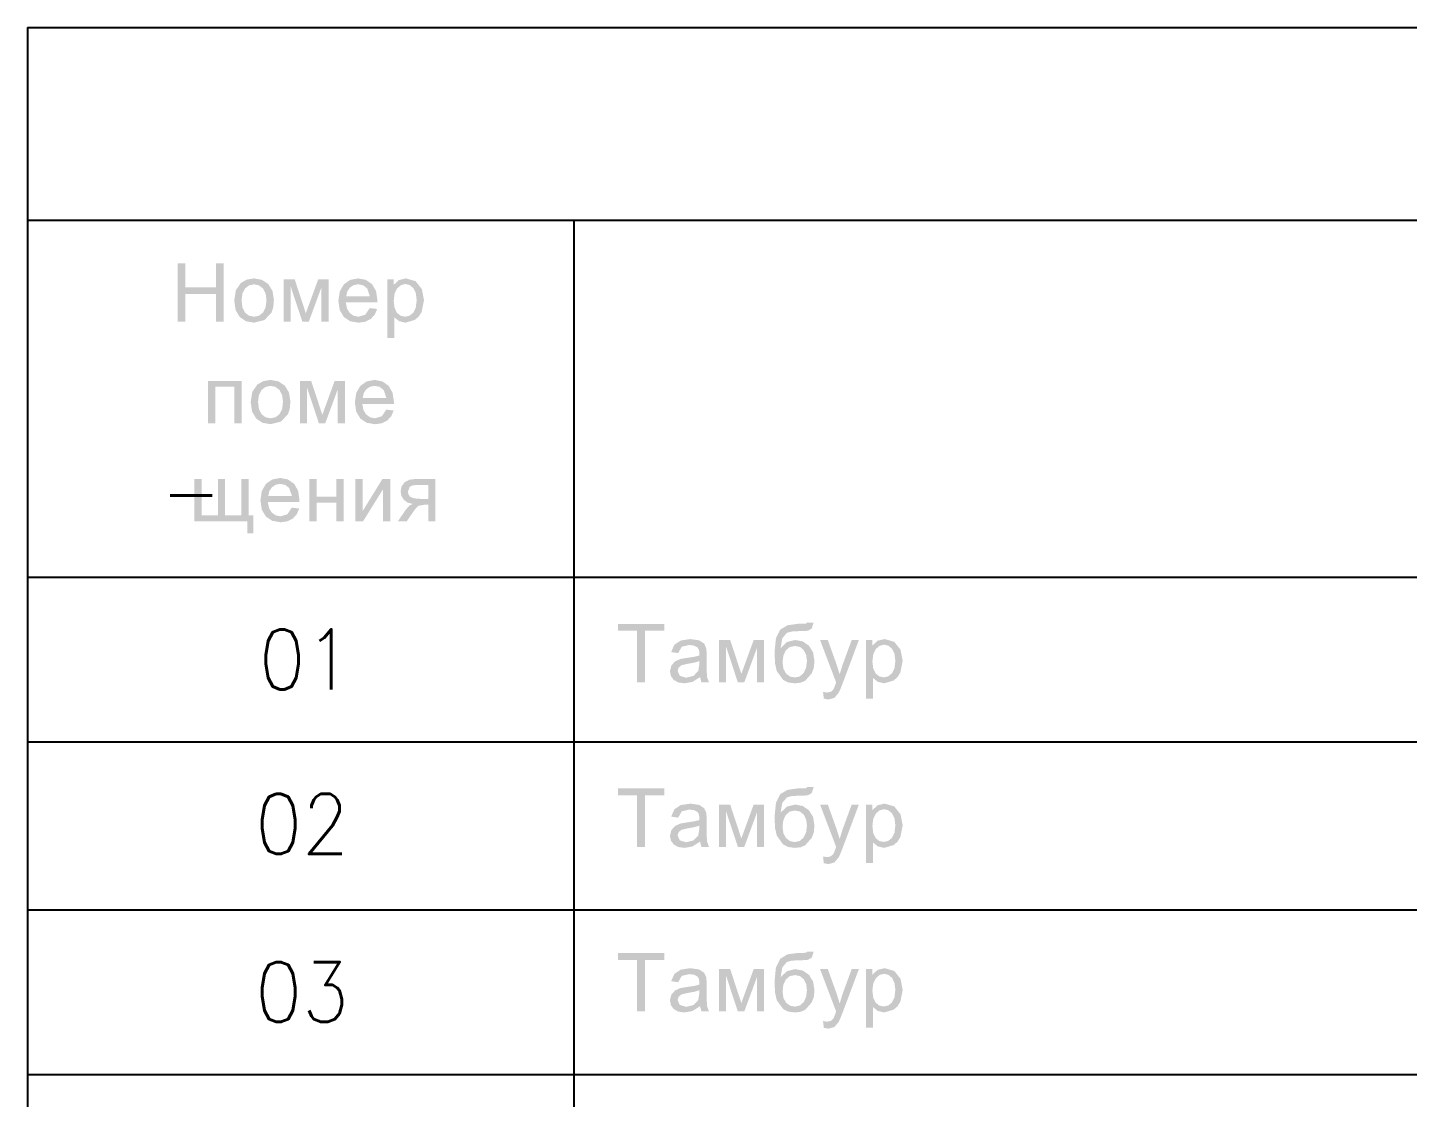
# Model space of a CAD drawing. Header units: millimetres. Extents: x 0 to 420, y 0 to 297.
# Drawn here: x 28.91 to 45.59, y 245.51 to 258.44 of the extents above; entities that cross this region are included whole.
import ezdxf

# ---------------------------------------------------------------- set-up
doc = ezdxf.new("R2010")
doc.units = ezdxf.units.MM
doc.layers.get('0').update_dxf_attribs({"linetype": 'CONTINUOUS'})
doc.styles.get("Standard").update_dxf_attribs({"font": 'STANDARD'})

msp = doc.modelspace()

# ---------------------------------------------------------------- hatches: boundary and pattern name
at = {"true_color": 0x0000fb}
for points in [[(30.72871, 254.888999), (30.72871, 255.596208), (30.821865, 255.596208), (30.821865, 255.305718), (31.189526, 255.305718), (31.189526, 255.596208), (31.283232, 255.596208), (31.283232, 254.888999), (31.189526, 254.888999), (31.189526, 255.222484), (30.821865, 255.222484), (30.821865, 254.888999)], [(32.007359, 255.401078), (32.142407, 255.401078), (32.276903, 254.991525), (32.426282, 255.401078), (32.551408, 255.401078), (32.551408, 254.888999), (32.464316, 254.888999), (32.464316, 255.301308), (32.312732, 254.888999), (32.235011, 254.888999), (32.092246, 255.321152), (32.092246, 254.888999), (32.007359, 254.888999)], [(31.09593, 254.173411), (31.49997, 254.173411), (31.49997, 253.661332), (31.41343, 253.661332), (31.41343, 254.101753), (31.183022, 254.101753), (31.183022, 253.661332), (31.09593, 253.661332)], [(32.206637, 254.173411), (32.341685, 254.173411), (32.476181, 253.763858), (32.625561, 254.173411), (32.750687, 254.173411), (32.750687, 253.661332), (32.663595, 253.661332), (32.663595, 254.073641), (32.51201, 253.661332), (32.434289, 253.661332), (32.291524, 254.093485), (32.291524, 253.661332), (32.206637, 253.661332)], [(30.9288, 252.988078), (31.015892, 252.988078), (31.015892, 252.547657), (31.213778, 252.547657), (31.213778, 252.988078), (31.300319, 252.988078), (31.300319, 252.547657), (31.498757, 252.547657), (31.498757, 252.988078), (31.584746, 252.988078), (31.584746, 252.547657), (31.642624, 252.547657), (31.642624, 252.331029), (31.570415, 252.331029), (31.570415, 252.475999), (30.9288, 252.475999)], [(32.318786, 252.988078), (32.405878, 252.988078), (32.405878, 252.775309), (32.646208, 252.775309), (32.646208, 252.988078), (32.7333, 252.988078), (32.7333, 252.475999), (32.646208, 252.475999), (32.646208, 252.7031), (32.405878, 252.7031), (32.405878, 252.475999), (32.318786, 252.475999)], [(32.875515, 252.988078), (32.962607, 252.988078), (32.962607, 252.597818), (33.202937, 252.988078), (33.296643, 252.988078), (33.296643, 252.475999), (33.210102, 252.475999), (33.210102, 252.864055), (32.969221, 252.475999), (32.875515, 252.475999)], [(36.281983, 250.528666), (36.281983, 251.15209), (36.048819, 251.15209), (36.048819, 251.235875), (36.609405, 251.235875), (36.609405, 251.15209), (36.375139, 251.15209), (36.375139, 250.528666)], [(37.27163, 251.040745), (37.406678, 251.040745), (37.541175, 250.631192), (37.690554, 251.040745), (37.81568, 251.040745), (37.81568, 250.528666), (37.728588, 250.528666), (37.728588, 250.940975), (37.577004, 250.528666), (37.499282, 250.528666), (37.356518, 250.960818), (37.356518, 250.528666), (37.27163, 250.528666)], [(38.538078, 250.331331), (38.528707, 250.41291), (38.578316, 250.405193), (38.624067, 250.415115), (38.65273, 250.441574), (38.663548, 250.464587), (38.67974, 250.506617), (38.687457, 250.527563), (38.492878, 251.040745), (38.586585, 251.040745), (38.692969, 250.744191), (38.729901, 250.62568), (38.76573, 250.742537), (38.875421, 251.040745), (38.961962, 251.040745), (38.767383, 250.519846), (38.73934, 250.448671), (38.718325, 250.40354), (38.665408, 250.340701), (38.594302, 250.320858)], [(36.281983, 248.538999), (36.281983, 249.162423), (36.048819, 249.162423), (36.048819, 249.246208), (36.609405, 249.246208), (36.609405, 249.162423), (36.375139, 249.162423), (36.375139, 248.538999)], [(37.27163, 249.051078), (37.406678, 249.051078), (37.541175, 248.641525), (37.690554, 249.051078), (37.81568, 249.051078), (37.81568, 248.538999), (37.728588, 248.538999), (37.728588, 248.951308), (37.577004, 248.538999), (37.499282, 248.538999), (37.356518, 248.971152), (37.356518, 248.538999), (37.27163, 248.538999)], [(38.538078, 248.341664), (38.528707, 248.423244), (38.578316, 248.415527), (38.624067, 248.425449), (38.65273, 248.451907), (38.663548, 248.47492), (38.67974, 248.51695), (38.687457, 248.537897), (38.492878, 249.051078), (38.586585, 249.051078), (38.692969, 248.754524), (38.729901, 248.636013), (38.76573, 248.752871), (38.875421, 249.051078), (38.961962, 249.051078), (38.767383, 248.53018), (38.73934, 248.459004), (38.718325, 248.413873), (38.665408, 248.351035), (38.594302, 248.331191)], [(36.281983, 246.549332), (36.281983, 247.172757), (36.048819, 247.172757), (36.048819, 247.256542), (36.609405, 247.256542), (36.609405, 247.172757), (36.375139, 247.172757), (36.375139, 246.549332)], [(37.27163, 247.061411), (37.406678, 247.061411), (37.541175, 246.651858), (37.690554, 247.061411), (37.81568, 247.061411), (37.81568, 246.549332), (37.728588, 246.549332), (37.728588, 246.961641), (37.577004, 246.549332), (37.499282, 246.549332), (37.356518, 246.981485), (37.356518, 246.549332), (37.27163, 246.549332)], [(38.538078, 246.351997), (38.528707, 246.433577), (38.578316, 246.42586), (38.624067, 246.435782), (38.65273, 246.46224), (38.663548, 246.485254), (38.67974, 246.527284), (38.687457, 246.54823), (38.492878, 247.061411), (38.586585, 247.061411), (38.692969, 246.764858), (38.729901, 246.646346), (38.76573, 246.763204), (38.875421, 247.061411), (38.961962, 247.061411), (38.767383, 246.540513), (38.73934, 246.469337), (38.718325, 246.424206), (38.665408, 246.361368), (38.594302, 246.341524)]]:
    msp.add_hatch(color=0, dxfattribs=at).paths.add_polyline_path(points, flags=0)
h = msp.add_hatch(color=0, dxfattribs=at)
h.paths.add_polyline_path([(31.411314, 255.145314), (31.430882, 255.268993), (31.490138, 255.355878), (31.56338, 255.398322), (31.651093, 255.412653), (31.747073, 255.39529), (31.823623, 255.3432), (31.87399, 255.260863), (31.890871, 255.15248), (31.88343, 255.063734), (31.861106, 254.996486), (31.775116, 254.908843), (31.651093, 254.877423), (31.553941, 254.894511), (31.47746, 254.946325), (31.42785, 255.030317)], flags=0)
h.paths.add_polyline_path([(31.50006, 255.145314), (31.510808, 255.058842), (31.543054, 254.997588), (31.591492, 254.961139), (31.651093, 254.949081), (31.71021, 254.961208), (31.75858, 254.99814), (31.790826, 255.060082), (31.801574, 255.14807), (31.790826, 255.231166), (31.75858, 255.291937), (31.71021, 255.328662), (31.651093, 255.340996), (31.591492, 255.328662), (31.543054, 255.291937), (31.510808, 255.230821)], flags=0)
h = msp.add_hatch(color=0, dxfattribs=at)
h.paths.add_polyline_path([(33.049757, 255.053812), (33.139605, 255.042788), (33.109288, 254.97299), (33.060781, 254.920969), (32.995324, 254.888241), (32.914158, 254.877423), (32.813561, 254.894511), (32.736115, 254.946325), (32.686781, 255.029559), (32.670521, 255.140904), (32.687057, 255.255419), (32.736666, 255.340996), (32.813079, 255.394601), (32.909748, 255.412653), (33.002834, 255.395015), (33.077317, 255.342649), (33.125962, 255.258727), (33.142361, 255.145865), (33.14181, 255.122714), (32.759817, 255.122714), (32.774287, 255.0483), (32.807773, 254.99373), (32.855867, 254.960244), (32.914709, 254.949081), (32.996289, 254.973886)], flags=0)
h.paths.add_polyline_path([(32.764778, 255.194372), (33.050859, 255.194372), (33.018337, 255.291386), (32.970313, 255.328869), (32.910299, 255.341547), (32.855384, 255.331349), (32.809978, 255.301308), (32.778076, 255.254661)], flags=0)
h = msp.add_hatch(color=0, dxfattribs=at)
h.paths.add_polyline_path([(33.260502, 254.692766), (33.260502, 255.401078), (33.339877, 255.401078), (33.339877, 255.334932), (33.402716, 255.39281), (33.488154, 255.412653), (33.603909, 255.379029), (33.679426, 255.283669), (33.705333, 255.149173), (33.677221, 255.00751), (33.642563, 254.951838), (33.59509, 254.911048), (33.482091, 254.877423), (33.403818, 254.895614), (33.347594, 254.941916), (33.347594, 254.692766)], flags=0)
h.paths.add_polyline_path([(33.339326, 255.142007), (33.349248, 255.055948), (33.379013, 254.995935), (33.423179, 254.960726), (33.476027, 254.949081), (33.529771, 254.961139), (33.575246, 254.997588), (33.606252, 255.060014), (33.616587, 255.149724), (33.60639, 255.234955), (33.576348, 255.295796), (33.532044, 255.332521), (33.479886, 255.344854), (33.427727, 255.331763), (33.381769, 255.29304), (33.349799, 255.229306)], flags=0)
h = msp.add_hatch(color=0, dxfattribs=at)
h.paths.add_polyline_path([(31.610592, 253.917647), (31.63016, 254.041326), (31.689416, 254.128212), (31.762659, 254.170655), (31.850371, 254.184987), (31.946351, 254.167624), (32.022901, 254.115534), (32.073269, 254.033196), (32.09015, 253.924813), (32.082708, 253.836068), (32.060384, 253.768819), (31.974394, 253.681176), (31.850371, 253.649757), (31.753219, 253.666844), (31.676738, 253.718659), (31.627129, 253.80265)], flags=0)
h.paths.add_polyline_path([(31.699338, 253.917647), (31.710087, 253.831176), (31.742333, 253.769922), (31.790771, 253.733473), (31.850371, 253.721415), (31.909489, 253.733542), (31.957858, 253.770473), (31.990104, 253.832416), (32.000853, 253.920403), (31.990104, 254.003499), (31.957858, 254.064271), (31.909489, 254.100995), (31.850371, 254.113329), (31.790771, 254.100995), (31.742333, 254.064271), (31.710087, 254.003155)], flags=0)
h = msp.add_hatch(color=0, dxfattribs=at)
h.paths.add_polyline_path([(33.249035, 253.826146), (33.338883, 253.815121), (33.308566, 253.745324), (33.260059, 253.693303), (33.194602, 253.660574), (33.113436, 253.649757), (33.012839, 253.666844), (32.935393, 253.718659), (32.88606, 253.801892), (32.869799, 253.913238), (32.886335, 254.027753), (32.935945, 254.113329), (33.012357, 254.166935), (33.109026, 254.184987), (33.202113, 254.167348), (33.276596, 254.114982), (33.32524, 254.03106), (33.341639, 253.918199), (33.341088, 253.895048), (32.959096, 253.895048), (32.973565, 253.820634), (33.007051, 253.766063), (33.055145, 253.732577), (33.113987, 253.721415), (33.195567, 253.746219)], flags=0)
h.paths.add_polyline_path([(32.964057, 253.966706), (33.250137, 253.966706), (33.217616, 254.063719), (33.169591, 254.101202), (33.109577, 254.11388), (33.054663, 254.103683), (33.009256, 254.073641), (32.977355, 254.026995)], flags=0)
h = msp.add_hatch(color=0, dxfattribs=at)
h.paths.add_polyline_path([(32.107489, 252.640812), (32.197337, 252.629788), (32.16702, 252.55999), (32.118514, 252.507969), (32.053057, 252.475241), (31.97189, 252.464423), (31.871293, 252.481511), (31.793848, 252.533325), (31.744514, 252.616559), (31.728253, 252.727904), (31.74479, 252.842419), (31.794399, 252.927996), (31.870811, 252.981601), (31.967481, 252.999654), (32.060567, 252.982015), (32.13505, 252.929649), (32.183695, 252.845727), (32.200093, 252.732865), (32.199542, 252.709714), (31.81755, 252.709714), (31.832019, 252.6353), (31.865506, 252.58073), (31.913599, 252.547244), (31.972441, 252.536081), (32.054021, 252.560886)], flags=0)
h.paths.add_polyline_path([(31.822511, 252.781372), (32.108592, 252.781372), (32.07607, 252.878386), (32.028045, 252.915869), (31.968032, 252.928547), (31.913117, 252.918349), (31.867711, 252.888308), (31.835809, 252.841661)], flags=0)
h = msp.add_hatch(color=0, dxfattribs=at)
h.paths.add_polyline_path([(33.843351, 252.988078), (33.843351, 252.475999), (33.756811, 252.475999), (33.756811, 252.675539), (33.70665, 252.675539), (33.638299, 252.663412), (33.610945, 252.638676), (33.573256, 252.587896), (33.497188, 252.475999), (33.389701, 252.475999), (33.483408, 252.613803), (33.526127, 252.663274), (33.568846, 252.685461), (33.504009, 252.70372), (33.458603, 252.738929), (33.431593, 252.785506), (33.422774, 252.838699), (33.434418, 252.898919), (33.469627, 252.946737), (33.526954, 252.977743), (33.605778, 252.988078)], flags=0)
h.paths.add_polyline_path([(33.756811, 252.91642), (33.633338, 252.91642), (33.569328, 252.910288), (33.533017, 252.892167), (33.510968, 252.835943), (33.519237, 252.796117), (33.544041, 252.768694), (33.589654, 252.752571), (33.660899, 252.747197), (33.756811, 252.747197)], flags=0)
h = msp.add_hatch(color=0, dxfattribs=at)
h.paths.add_polyline_path([(38.338833, 251.252411), (38.415452, 251.25186), (38.392301, 251.179651), (38.347101, 251.153744), (38.306036, 251.149541), (38.238512, 251.148232), (38.148044, 251.142926), (38.091888, 251.127285), (38.035664, 251.060588), (38.016372, 250.943731), (38.092991, 251.016491), (38.19221, 251.040745), (38.2844, 251.023381), (38.359228, 250.971292), (38.408837, 250.889849), (38.425374, 250.78443), (38.41683, 250.702574), (38.39175, 250.637255), (38.312926, 250.548509), (38.258769, 250.524945), (38.188902, 250.51709), (38.10746, 250.527425), (38.046689, 250.558431), (37.969519, 250.665367), (37.949193, 250.754733), (37.942509, 250.892468), (37.959528, 251.062035), (38.01086, 251.165871), (38.09809, 251.218718), (38.222526, 251.236426), (38.29198, 251.236977), (38.323399, 251.239182)], flags=0)
h.paths.add_polyline_path([(38.334423, 250.786634), (38.324915, 250.859257), (38.296389, 250.917824), (38.250845, 250.956271), (38.190005, 250.969087), (38.125857, 250.955513), (38.078659, 250.915068), (38.049169, 250.851747), (38.039523, 250.770649), (38.050272, 250.691756), (38.082518, 250.633948), (38.130818, 250.598739), (38.189454, 250.587094), (38.247813, 250.600737), (38.294184, 250.641665), (38.324226, 250.705261)], flags=0)
h = msp.add_hatch(color=0, dxfattribs=at)
h.paths.add_polyline_path([(37.042144, 250.592055), (36.948988, 250.533627), (36.853077, 250.51709), (36.778387, 250.527425), (36.723541, 250.558431), (36.689573, 250.605285), (36.678342, 250.663713), (36.695429, 250.732064), (36.740078, 250.782225), (36.802916, 250.810888), (36.880086, 250.824117), (36.970899, 250.837346), (37.034427, 250.853883), (37.034978, 250.876483), (37.028846, 250.921613), (37.010724, 250.951448), (36.96897, 250.97329), (36.911506, 250.980662), (36.821106, 250.959165), (36.778112, 250.883097), (36.693224, 250.894673), (36.731258, 250.982867), (36.807877, 251.03413), (36.924184, 251.05232), (37.030568, 251.036886), (37.091202, 250.99775), (37.118211, 250.939321), (37.122621, 250.858844), (37.122621, 250.743088), (37.12393, 250.644352), (37.128133, 250.589851), (37.150182, 250.528666), (37.059231, 250.528666)], flags=0)
h.paths.add_polyline_path([(37.034427, 250.785532), (36.975378, 250.767617), (36.892764, 250.75301), (36.817248, 250.735371), (36.783073, 250.707259), (36.770946, 250.665918), (36.796853, 250.608041), (36.874023, 250.58489), (36.96332, 250.606938), (37.020646, 250.667021), (37.034427, 250.754113)], flags=0)
h = msp.add_hatch(color=0, dxfattribs=at)
h.paths.add_polyline_path([(39.046719, 250.332433), (39.046719, 251.040745), (39.126094, 251.040745), (39.126094, 250.974599), (39.188932, 251.032476), (39.274371, 251.05232), (39.390126, 251.018696), (39.465643, 250.923336), (39.49155, 250.788839), (39.463438, 250.647177), (39.42878, 250.591504), (39.381307, 250.550714), (39.268307, 250.51709), (39.190035, 250.53528), (39.133811, 250.581582), (39.133811, 250.332433)], flags=0)
h.paths.add_polyline_path([(39.125543, 250.781673), (39.135465, 250.695615), (39.16523, 250.635601), (39.209396, 250.600393), (39.262244, 250.588748), (39.315988, 250.600806), (39.361463, 250.637255), (39.392469, 250.69968), (39.402804, 250.78939), (39.392606, 250.874622), (39.362565, 250.935463), (39.318261, 250.972187), (39.266103, 250.984521), (39.213944, 250.971429), (39.167986, 250.932706), (39.136016, 250.868972)], flags=0)
h = msp.add_hatch(color=0, dxfattribs=at)
h.paths.add_polyline_path([(38.338833, 249.262745), (38.415452, 249.262193), (38.392301, 249.189984), (38.347101, 249.164077), (38.306036, 249.159874), (38.238512, 249.158565), (38.148044, 249.15326), (38.091888, 249.137619), (38.035664, 249.070922), (38.016372, 248.954064), (38.092991, 249.026825), (38.19221, 249.051078), (38.2844, 249.033715), (38.359228, 248.981625), (38.408837, 248.900183), (38.425374, 248.794763), (38.41683, 248.712907), (38.39175, 248.647588), (38.312926, 248.558843), (38.258769, 248.535278), (38.188902, 248.527423), (38.10746, 248.537759), (38.046689, 248.568765), (37.969519, 248.6757), (37.949193, 248.765066), (37.942509, 248.902801), (37.959528, 249.072369), (38.01086, 249.176204), (38.09809, 249.229052), (38.222526, 249.246759), (38.29198, 249.247311), (38.323399, 249.249515)], flags=0)
h.paths.add_polyline_path([(38.334423, 248.796968), (38.324915, 248.86959), (38.296389, 248.928157), (38.250845, 248.966604), (38.190005, 248.97942), (38.125857, 248.965846), (38.078659, 248.925401), (38.049169, 248.86208), (38.039523, 248.780983), (38.050272, 248.70209), (38.082518, 248.644281), (38.130818, 248.609072), (38.189454, 248.597428), (38.247813, 248.61107), (38.294184, 248.651998), (38.324226, 248.715595)], flags=0)
h = msp.add_hatch(color=0, dxfattribs=at)
h.paths.add_polyline_path([(37.042144, 248.602389), (36.948988, 248.54396), (36.853077, 248.527423), (36.778387, 248.537759), (36.723541, 248.568765), (36.689573, 248.615618), (36.678342, 248.674047), (36.695429, 248.742397), (36.740078, 248.792558), (36.802916, 248.821221), (36.880086, 248.83445), (36.970899, 248.84768), (37.034427, 248.864216), (37.034978, 248.886816), (37.028846, 248.931947), (37.010724, 248.961781), (36.96897, 248.983623), (36.911506, 248.990996), (36.821106, 248.969498), (36.778112, 248.89343), (36.693224, 248.905006), (36.731258, 248.9932), (36.807877, 249.044463), (36.924184, 249.062654), (37.030568, 249.047219), (37.091202, 249.008083), (37.118211, 248.949654), (37.122621, 248.869177), (37.122621, 248.753422), (37.12393, 248.654685), (37.128133, 248.600184), (37.150182, 248.538999), (37.059231, 248.538999)], flags=0)
h.paths.add_polyline_path([(37.034427, 248.795865), (36.975378, 248.777951), (36.892764, 248.763344), (36.817248, 248.745705), (36.783073, 248.717593), (36.770946, 248.676252), (36.796853, 248.618374), (36.874023, 248.595223), (36.96332, 248.617272), (37.020646, 248.677354), (37.034427, 248.764446)], flags=0)
h = msp.add_hatch(color=0, dxfattribs=at)
h.paths.add_polyline_path([(39.046719, 248.342766), (39.046719, 249.051078), (39.126094, 249.051078), (39.126094, 248.984932), (39.188932, 249.04281), (39.274371, 249.062654), (39.390126, 249.029029), (39.465643, 248.933669), (39.49155, 248.799173), (39.463438, 248.65751), (39.42878, 248.601838), (39.381307, 248.561048), (39.268307, 248.527423), (39.190035, 248.545614), (39.133811, 248.591916), (39.133811, 248.342766)], flags=0)
h.paths.add_polyline_path([(39.125543, 248.792007), (39.135465, 248.705948), (39.16523, 248.645935), (39.209396, 248.610726), (39.262244, 248.599081), (39.315988, 248.611139), (39.361463, 248.647588), (39.392469, 248.710014), (39.402804, 248.799724), (39.392606, 248.884955), (39.362565, 248.945796), (39.318261, 248.982521), (39.266103, 248.994854), (39.213944, 248.981763), (39.167986, 248.94304), (39.136016, 248.879306)], flags=0)
h = msp.add_hatch(color=0, dxfattribs=at)
h.paths.add_polyline_path([(38.338833, 247.273078), (38.415452, 247.272527), (38.392301, 247.200318), (38.347101, 247.17441), (38.306036, 247.170207), (38.238512, 247.168898), (38.148044, 247.163593), (38.091888, 247.147952), (38.035664, 247.081255), (38.016372, 246.964397), (38.092991, 247.037158), (38.19221, 247.061411), (38.2844, 247.044048), (38.359228, 246.991958), (38.408837, 246.910516), (38.425374, 246.805096), (38.41683, 246.723241), (38.39175, 246.657922), (38.312926, 246.569176), (38.258769, 246.545612), (38.188902, 246.537757), (38.10746, 246.548092), (38.046689, 246.579098), (37.969519, 246.686034), (37.949193, 246.7754), (37.942509, 246.913134), (37.959528, 247.082702), (38.01086, 247.186537), (38.09809, 247.239385), (38.222526, 247.257093), (38.29198, 247.257644), (38.323399, 247.259849)], flags=0)
h.paths.add_polyline_path([(38.334423, 246.807301), (38.324915, 246.879924), (38.296389, 246.93849), (38.250845, 246.976938), (38.190005, 246.989753), (38.125857, 246.97618), (38.078659, 246.935734), (38.049169, 246.872413), (38.039523, 246.791316), (38.050272, 246.712423), (38.082518, 246.654614), (38.130818, 246.619406), (38.189454, 246.607761), (38.247813, 246.621404), (38.294184, 246.662331), (38.324226, 246.725928)], flags=0)
h = msp.add_hatch(color=0, dxfattribs=at)
h.paths.add_polyline_path([(37.042144, 246.612722), (36.948988, 246.554293), (36.853077, 246.537757), (36.778387, 246.548092), (36.723541, 246.579098), (36.689573, 246.625951), (36.678342, 246.68438), (36.695429, 246.752731), (36.740078, 246.802891), (36.802916, 246.831555), (36.880086, 246.844784), (36.970899, 246.858013), (37.034427, 246.874549), (37.034978, 246.897149), (37.028846, 246.94228), (37.010724, 246.972114), (36.96897, 246.993956), (36.911506, 247.001329), (36.821106, 246.979831), (36.778112, 246.903764), (36.693224, 246.915339), (36.731258, 247.003534), (36.807877, 247.054797), (36.924184, 247.072987), (37.030568, 247.057553), (37.091202, 247.018417), (37.118211, 246.959988), (37.122621, 246.87951), (37.122621, 246.763755), (37.12393, 246.665019), (37.128133, 246.610517), (37.150182, 246.549332), (37.059231, 246.549332)], flags=0)
h.paths.add_polyline_path([(37.034427, 246.806199), (36.975378, 246.788284), (36.892764, 246.773677), (36.817248, 246.756038), (36.783073, 246.727926), (36.770946, 246.686585), (36.796853, 246.628707), (36.874023, 246.605556), (36.96332, 246.627605), (37.020646, 246.687687), (37.034427, 246.774779)], flags=0)
h = msp.add_hatch(color=0, dxfattribs=at)
h.paths.add_polyline_path([(39.046719, 246.3531), (39.046719, 247.061411), (39.126094, 247.061411), (39.126094, 246.995266), (39.188932, 247.053143), (39.274371, 247.072987), (39.390126, 247.039363), (39.465643, 246.944002), (39.49155, 246.809506), (39.463438, 246.667844), (39.42878, 246.612171), (39.381307, 246.571381), (39.268307, 246.537757), (39.190035, 246.555947), (39.133811, 246.602249), (39.133811, 246.3531)], flags=0)
h.paths.add_polyline_path([(39.125543, 246.80234), (39.135465, 246.716282), (39.16523, 246.656268), (39.209396, 246.621059), (39.262244, 246.609415), (39.315988, 246.621473), (39.361463, 246.657922), (39.392469, 246.720347), (39.402804, 246.810057), (39.392606, 246.895289), (39.362565, 246.956129), (39.318261, 246.992854), (39.266103, 247.005187), (39.213944, 246.992096), (39.167986, 246.953373), (39.136016, 246.889639)], flags=0)

# ---------------------------------------------------------------- linework, layer by layer
at = {"color": 0, "true_color": 0x0000fb}
for points in [[(28.913668, 258.444999), (77.681668, 258.444999)], [(28.913668, 258.444999), (28.913668, 256.116666)]]:
    msp.add_lwpolyline(points, dxfattribs=at)
at = {"color": 0, "true_color": 0x000007}
for points in [[(28.913668, 256.116666), (77.681668, 256.116666)], [(28.913668, 256.116666), (28.913668, 49.403)], [(35.517668, 256.116666), (35.517668, 49.403)], [(28.913668, 251.798666), (77.681668, 251.798666)], [(28.913668, 249.808999), (77.681668, 249.808999)], [(28.913668, 247.776999), (77.681668, 247.776999)], [(28.913668, 245.787332), (77.681668, 245.787332)]]:
    msp.add_lwpolyline(points, dxfattribs=at)

# ---------------------------------------------------------------- texts
at = {"color": 0, "true_color": 0x0000fb, "char_height": 0.724708, "attachment_point": 1}
for s, insert, width in [('-', (30.522336, 253.200708), 0.32209244), ('01', (31.707668, 251.168706), 0.72470802), ('02', (31.665335, 249.179041), 0.88575423), ('03', (31.665335, 247.14704), 0.88575423)]:
    msp.add_mtext(s, dxfattribs=dict(at, insert=insert, width=width))

doc.saveas('drawing.dxf')
